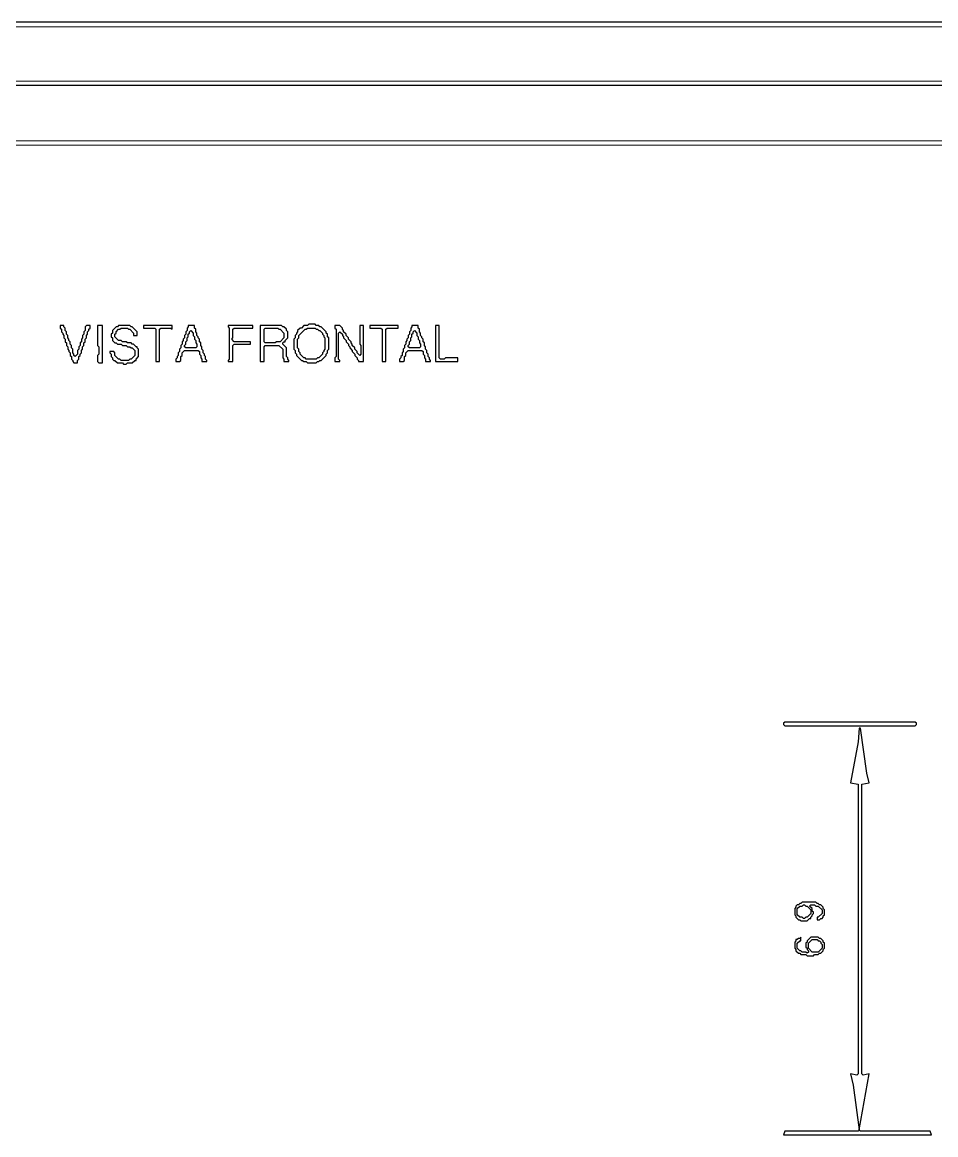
# Model space of a CAD drawing. Extents: x 17 to 323, y -435 to -5.
# Drawn here: x 168.1 to 241.7, y -94.2 to -4.7 of the extents above; entities that cross this region are included whole.
import ezdxf

# ---------------------------------------------------------------- set-up
doc = ezdxf.new("R2010")
doc.units = 0

msp = doc.modelspace()

# ---------------------------------------------------------------- linework, layer by layer
at = {"layer": 'CONTOURS'}
for p, q in [((322.7, -4.7), (17, -4.7)), ((17.3, -5), (322.5, -5.1)), ((318.1, -9.5), (21.6, -9.4)), ((21.9, -9.7), (317.8, -9.8)), ((313.3, -14.3), (26.4, -14.2)), ((26.7, -14.5), (313, -14.6)), ((171.2, -29.1), (171.2, -29.3)), ((171.5, -29.1), (171.2, -29.1)), ((171.2, -29.3), (171.3, -29.4)), ((171.3, -29.4), (171.3, -29.6)), ((171.5, -29.2), (171.5, -29.1)), ((171.6, -29.3), (171.5, -29.2)), ((171.6, -29.5), (171.6, -29.3)), ((171.7, -29.6), (171.6, -29.5)), ((173.2, -29.5), (173.1, -29.6)), ((173.3, -29.1), (173.2, -29.2)), ((173.2, -29.2), (173.2, -29.5)), ((173.6, -29.1), (173.3, -29.1)), ((173.4, -29.6), (173.5, -29.5)), ((173.5, -29.4), (173.6, -29.3)), ((173.5, -29.5), (173.5, -29.4)), ((173.6, -29.3), (173.6, -29.1)), ((174.2, -29.1), (174.2, -30.7)), ((174.6, -29.1), (174.2, -29.1)), ((174.6, -32.1), (174.6, -29.1)), ((175.7, -29.2), (175.4, -29.5)), ((175.4, -29.5), (175.4, -29.7)), ((175.8, -29.2), (175.7, -29.2)), ((175.7, -29.6), (175.9, -29.4)), ((175.9, -29.1), (175.8, -29.2)), ((176.8, -29.1), (175.9, -29.1)), ((175.9, -29.4), (176, -29.4)), ((176, -29.4), (176.1, -29.3)), ((176.1, -29.3), (176.6, -29.3)), ((176.6, -29.3), (176.7, -29.4)), ((176.7, -29.4), (176.8, -29.4)), ((176.9, -29.2), (176.8, -29.1)), ((176.8, -29.4), (177.1, -29.7)), ((177, -29.2), (176.9, -29.2)), ((177.4, -29.6), (177, -29.2)), ((177.9, -29.1), (177.9, -29.3)), ((180.2, -29.1), (177.9, -29.1)), ((177.9, -29.3), (178.8, -29.3)), ((178.8, -29.3), (178.9, -29.4)), ((178.9, -29.4), (178.9, -32)), ((179.2, -29.4), (179.3, -29.3)), ((179.2, -32), (179.2, -29.4)), ((179.3, -29.3), (180.1, -29.3)), ((180.1, -29.3), (180.2, -29.4)), ((180.2, -29.4), (180.2, -29.1)), ((181.4, -29.5), (181.3, -29.6)), ((181.5, -29.2), (181.4, -29.3)), ((181.4, -29.3), (181.4, -29.5)), ((181.5, -29.1), (181.5, -29.2)), ((182, -29.1), (181.5, -29.1)), ((181.6, -29.6), (181.7, -29.5)), ((181.7, -29.5), (181.9, -29.7)), ((182, -29.3), (182, -29.1)), ((182.1, -29.4), (182, -29.3)), ((182.1, -29.6), (182.1, -29.4)), ((186.7, -29.1), (184.7, -29.1)), ((184.7, -29.1), (184.7, -29.2)), ((184.7, -29.2), (184.8, -29.3)), ((184.8, -29.3), (184.8, -31.8)), ((185.1, -29.4), (185.2, -29.3)), ((185.1, -30.1), (185.1, -29.4)), ((185.2, -29.3), (186.7, -29.3)), ((186.7, -29.3), (186.7, -29.1)), ((187.3, -29.1), (187.3, -32)), ((189, -29.1), (187.3, -29.1)), ((187.6, -29.4), (187.7, -29.3)), ((187.6, -30.4), (187.6, -29.4)), ((187.7, -29.3), (188.7, -29.3)), ((188.7, -29.3), (188.8, -29.4)), ((188.8, -29.4), (188.9, -29.4)), ((188.9, -29.4), (189.2, -29.7)), ((189.1, -29.2), (189, -29.1)), ((189.2, -29.2), (189.1, -29.2)), ((189.4, -29.4), (189.2, -29.2)), ((189.4, -29.5), (189.4, -29.4)), ((189.5, -29.6), (189.4, -29.5)), ((190.5, -29.3), (190.3, -29.5)), ((190.3, -29.5), (190.3, -29.6)), ((190.4, -29.9), (190.9, -29.4)), ((190.6, -29.3), (190.5, -29.3)), ((190.8, -29.1), (190.6, -29.3)), ((191.1, -29.1), (190.8, -29.1)), ((190.9, -29.4), (191, -29.4)), ((191, -29.4), (191.1, -29.3)), ((191.2, -29), (191.1, -29.1)), ((191.1, -29.3), (191.7, -29.3)), ((191.7, -29), (191.2, -29)), ((191.8, -29.1), (191.7, -29)), ((191.7, -29.3), (191.8, -29.4)), ((192, -29.1), (191.8, -29.1)), ((191.8, -29.4), (191.9, -29.4)), ((191.9, -29.4), (192, -29.5)), ((192.1, -29.2), (192, -29.1)), ((192, -29.5), (192.1, -29.5)), ((192.2, -29.2), (192.1, -29.2)), ((192.1, -29.5), (192.3, -29.7)), ((192.6, -29.6), (192.2, -29.2)), ((193.3, -29.1), (193.3, -29.3)), ((193.7, -29.1), (193.3, -29.1)), ((193.3, -29.3), (193.4, -29.4)), ((193.4, -29.4), (193.4, -31.6)), ((193.9, -29.3), (193.7, -29.1)), ((193.9, -29.4), (193.9, -29.3)), ((194, -29.5), (193.9, -29.4)), ((194, -29.6), (194, -29.5)), ((195.6, -29.1), (195.3, -29.1)), ((195.3, -29.1), (195.3, -30.6)), ((195.6, -32), (195.6, -29.1)), ((196.1, -29.1), (196.1, -29.3)), ((198.4, -29.1), (196.1, -29.1)), ((196.1, -29.3), (197, -29.3)), ((197, -29.3), (197.1, -29.4)), ((197.1, -29.4), (197.1, -32)), ((197.4, -29.4), (197.5, -29.3)), ((197.4, -32), (197.4, -29.4)), ((197.5, -29.3), (198.4, -29.3)), ((198.4, -29.3), (198.4, -29.1)), ((199.4, -29.5), (199.3, -29.6)), ((199.5, -29.2), (199.4, -29.3)), ((199.4, -29.3), (199.4, -29.5)), ((199.5, -29.1), (199.5, -29.2)), ((200, -29.1), (199.5, -29.1)), ((199.6, -29.6), (199.7, -29.5)), ((199.7, -29.5), (199.9, -29.7)), ((200, -29.3), (200, -29.1)), ((200.1, -29.4), (200, -29.3)), ((200.1, -29.6), (200.1, -29.4)), ((201.4, -29.1), (201.4, -32)), ((201.7, -29.1), (201.4, -29.1)), ((201.7, -31.7), (201.7, -29.1)), ((171.3, -29.6), (171.4, -29.7)), ((171.4, -29.7), (171.4, -29.8)), ((171.4, -29.8), (171.5, -29.9)), ((171.5, -29.9), (171.5, -30.1)), ((171.5, -30.1), (171.6, -30.2)), ((171.6, -30.2), (171.6, -30.4)), ((171.6, -30.4), (171.7, -30.5)), ((171.7, -29.8), (171.7, -29.6)), ((171.8, -29.9), (171.7, -29.8)), ((171.8, -30.1), (171.8, -29.9)), ((171.9, -30.2), (171.8, -30.1)), ((171.9, -30.3), (171.9, -30.2)), ((172, -30.4), (171.9, -30.3)), ((172, -30.6), (172, -30.4)), ((172.9, -30.4), (172.8, -30.5)), ((173, -30.1), (172.9, -30.2)), ((172.9, -30.2), (172.9, -30.4)), ((173.1, -29.8), (173, -29.9)), ((173, -29.9), (173, -30.1)), ((173.1, -29.6), (173.1, -29.8)), ((173.1, -30.5), (173.2, -30.4)), ((173.2, -30.2), (173.3, -30.1)), ((173.2, -30.4), (173.2, -30.2)), ((173.3, -29.9), (173.4, -29.8)), ((173.3, -30.1), (173.3, -29.9)), ((173.4, -29.8), (173.4, -29.6)), ((175.4, -29.7), (175.3, -29.8)), ((175.3, -29.8), (175.3, -30)), ((175.3, -30), (175.4, -30.1)), ((175.4, -30.1), (175.4, -30.3)), ((175.4, -30.3), (175.6, -30.5)), ((175.6, -29.8), (175.7, -29.7)), ((175.6, -30), (175.6, -29.8)), ((175.9, -30.3), (175.6, -30)), ((175.7, -29.7), (175.7, -29.6)), ((176.1, -30.3), (175.9, -30.3)), ((176.2, -30.4), (176.1, -30.3)), ((176.5, -30.4), (176.2, -30.4)), ((176.6, -30.5), (176.5, -30.4)), ((177.1, -29.7), (177.1, -29.9)), ((177.1, -29.9), (177.4, -29.9)), ((177.4, -29.9), (177.4, -29.6)), ((181.1, -30.3), (181, -30.4)), ((181, -30.4), (181, -30.6)), ((181.2, -30.1), (181.1, -30.2)), ((181.1, -30.2), (181.1, -30.3)), ((181.3, -29.8), (181.2, -29.9)), ((181.2, -29.9), (181.2, -30.1)), ((181.3, -29.6), (181.3, -29.8)), ((181.3, -30.4), (181.4, -30.3)), ((181.3, -30.6), (181.3, -30.4)), ((181.4, -30.1), (181.5, -30)), ((181.4, -30.3), (181.4, -30.1)), ((181.5, -29.8), (181.6, -29.7)), ((181.5, -30), (181.5, -29.8)), ((181.6, -29.7), (181.6, -29.6)), ((181.9, -29.7), (181.9, -29.9)), ((181.9, -29.9), (182, -30)), ((182, -30), (182, -30.2)), ((182, -30.2), (182.1, -30.3)), ((182.2, -29.7), (182.1, -29.6)), ((182.1, -30.3), (182.1, -30.5)), ((182.2, -29.9), (182.2, -29.7)), ((182.3, -30), (182.2, -29.9)), ((182.3, -30.1), (182.3, -30)), ((182.4, -30.2), (182.3, -30.1)), ((182.4, -30.4), (182.4, -30.2)), ((182.5, -30.5), (182.4, -30.4)), ((185, -30.2), (185.1, -30.1)), ((185.2, -30.4), (185, -30.2)), ((186.5, -30.4), (185.2, -30.4)), ((186.5, -30.6), (186.5, -30.4)), ((187.7, -30.5), (187.6, -30.4)), ((188.6, -30.4), (188.5, -30.5)), ((188.9, -30.4), (188.6, -30.4)), ((189.2, -30.1), (188.9, -30.4)), ((189.1, -30.5), (189.2, -30.4)), ((189.2, -29.7), (189.2, -30.1)), ((189.2, -30.4), (189.3, -30.4)), ((189.3, -30.3), (189.5, -30.1)), ((189.3, -30.4), (189.3, -30.3)), ((189.5, -30.1), (189.5, -29.6)), ((190.1, -30.1), (190, -30.2)), ((190, -30.2), (190, -31)), ((190.2, -29.8), (190.1, -29.9)), ((190.1, -29.9), (190.1, -30.1)), ((190.3, -29.6), (190.2, -29.7)), ((190.2, -29.7), (190.2, -29.8)), ((190.3, -30.2), (190.4, -30.1)), ((190.3, -30.9), (190.3, -30.2)), ((190.4, -30.1), (190.4, -29.9)), ((192.3, -29.7), (192.3, -29.8)), ((192.3, -29.8), (192.4, -29.9)), ((192.4, -29.9), (192.4, -30)), ((192.4, -30), (192.5, -30.1)), ((192.5, -30.1), (192.5, -31)), ((192.6, -29.7), (192.6, -29.6)), ((192.7, -29.8), (192.6, -29.7)), ((192.7, -30), (192.7, -29.8)), ((192.8, -30.1), (192.7, -30)), ((192.8, -31), (192.8, -30.1)), ((193.6, -29.7), (193.7, -29.6)), ((193.6, -31.8), (193.6, -29.7)), ((193.7, -29.6), (193.9, -29.8)), ((193.9, -29.8), (193.9, -29.9)), ((193.9, -29.9), (194, -30)), ((194.2, -29.8), (194, -29.6)), ((194, -30), (194, -30.1)), ((194, -30.1), (194.2, -30.3)), ((194.2, -29.9), (194.2, -29.8)), ((194.4, -30.1), (194.2, -29.9)), ((194.2, -30.3), (194.2, -30.4)), ((194.2, -30.4), (194.4, -30.6)), ((194.4, -30.2), (194.4, -30.1)), ((194.6, -30.4), (194.4, -30.2)), ((194.6, -30.5), (194.6, -30.4)), ((199.1, -30.3), (199, -30.4)), ((199, -30.4), (199, -30.6)), ((199.2, -30.1), (199.1, -30.2)), ((199.1, -30.2), (199.1, -30.3)), ((199.3, -29.8), (199.2, -29.9)), ((199.2, -29.9), (199.2, -30.1)), ((199.3, -29.6), (199.3, -29.8)), ((199.3, -30.4), (199.4, -30.3)), ((199.3, -30.6), (199.3, -30.4)), ((199.4, -30.1), (199.5, -30)), ((199.4, -30.3), (199.4, -30.1)), ((199.5, -29.8), (199.6, -29.7)), ((199.5, -30), (199.5, -29.8)), ((199.6, -29.7), (199.6, -29.6)), ((199.9, -29.7), (199.9, -29.9)), ((199.9, -29.9), (200, -30)), ((200, -30), (200, -30.2)), ((200, -30.2), (200.1, -30.3)), ((200.2, -29.7), (200.1, -29.6)), ((200.1, -30.3), (200.1, -30.5)), ((200.2, -29.9), (200.2, -29.7)), ((200.3, -30), (200.2, -29.9)), ((200.3, -30.1), (200.3, -30)), ((200.4, -30.2), (200.3, -30.1)), ((200.4, -30.4), (200.4, -30.2)), ((200.5, -30.5), (200.4, -30.4)), ((171.7, -30.5), (171.7, -30.7)), ((171.7, -30.7), (171.8, -30.8)), ((171.8, -30.8), (171.8, -31)), ((171.8, -31), (171.9, -31.1)), ((171.9, -31.1), (171.9, -31.2)), ((171.9, -31.2), (172, -31.3)), ((172.1, -30.7), (172, -30.6)), ((172, -31.3), (172, -31.5)), ((172.1, -30.9), (172.1, -30.7)), ((172.2, -31), (172.1, -30.9)), ((172.2, -31.3), (172.2, -31)), ((172.3, -31.4), (172.2, -31.3)), ((172.7, -31), (172.6, -31.1)), ((172.6, -31.1), (172.6, -31.4)), ((172.8, -30.7), (172.7, -30.8)), ((172.7, -30.8), (172.7, -31)), ((172.8, -30.5), (172.8, -30.7)), ((172.8, -31.4), (172.9, -31.3)), ((172.9, -31.1), (173, -31)), ((172.9, -31.3), (172.9, -31.1)), ((173, -30.8), (173.1, -30.7)), ((173, -31), (173, -30.8)), ((173.1, -30.7), (173.1, -30.5)), ((174.2, -30.7), (174.3, -30.8)), ((174.3, -30.8), (174.3, -31.4)), ((175.5, -31.2), (175.2, -31.2)), ((175.2, -31.2), (175.2, -31.3)), ((175.2, -31.3), (175.3, -31.4)), ((175.6, -31.3), (175.5, -31.2)), ((175.6, -30.5), (175.7, -30.5)), ((175.6, -31.5), (175.6, -31.3)), ((175.7, -30.5), (175.8, -30.6)), ((175.8, -30.6), (176.1, -30.6)), ((176.1, -30.6), (176.2, -30.7)), ((176.2, -30.7), (176.5, -30.7)), ((176.5, -30.7), (176.6, -30.8)), ((176.9, -30.5), (176.6, -30.5)), ((176.6, -30.8), (176.8, -30.8)), ((176.8, -30.8), (176.9, -30.9)), ((177, -30.6), (176.9, -30.5)), ((176.9, -30.9), (177, -30.9)), ((177.1, -30.6), (177, -30.6)), ((177, -30.9), (177.2, -31.1)), ((177.3, -30.8), (177.1, -30.6)), ((177.2, -31.1), (177.2, -31.5)), ((177.4, -30.8), (177.3, -30.8)), ((177.4, -30.9), (177.4, -30.8)), ((177.5, -31), (177.4, -30.9)), ((177.5, -31.6), (177.5, -31)), ((180.8, -31.2), (180.7, -31.3)), ((180.7, -31.3), (180.7, -31.5)), ((180.9, -30.9), (180.8, -31)), ((180.8, -31), (180.8, -31.2)), ((181, -30.6), (180.9, -30.7)), ((180.9, -30.7), (180.9, -30.9)), ((181, -31.3), (181.2, -31.1)), ((181, -31.5), (181, -31.3)), ((181.2, -30.7), (181.3, -30.6)), ((181.2, -30.8), (181.2, -30.7)), ((181.3, -30.9), (181.2, -30.8)), ((181.2, -31.1), (182.3, -31.1)), ((182.1, -30.9), (181.3, -30.9)), ((182.1, -30.5), (182.2, -30.6)), ((182.2, -30.8), (182.1, -30.9)), ((182.2, -30.6), (182.2, -30.8)), ((182.3, -31.1), (182.4, -31.2)), ((182.4, -31.2), (182.4, -31.4)), ((182.5, -30.7), (182.5, -30.5)), ((182.6, -30.8), (182.5, -30.7)), ((182.6, -31), (182.6, -30.8)), ((182.7, -31.1), (182.6, -31)), ((182.7, -31.3), (182.7, -31.1)), ((182.8, -31.4), (182.7, -31.3)), ((185.1, -30.7), (185.2, -30.6)), ((185.1, -32), (185.1, -30.7)), ((185.2, -30.6), (186.5, -30.6)), ((187.6, -30.8), (187.7, -30.7)), ((187.6, -32), (187.6, -30.8)), ((188.5, -30.5), (187.7, -30.5)), ((187.7, -30.7), (188.8, -30.7)), ((188.8, -30.7), (189.1, -31)), ((189.1, -30.6), (189.1, -30.5)), ((189.4, -30.9), (189.1, -30.6)), ((189.1, -31), (189.1, -31.7)), ((189.4, -31.6), (189.4, -30.9)), ((190, -31), (190.1, -31.1)), ((190.1, -31.1), (190.1, -31.3)), ((190.1, -31.3), (190.2, -31.4)), ((190.4, -31), (190.3, -30.9)), ((190.4, -31.2), (190.4, -31)), ((190.5, -31.3), (190.4, -31.2)), ((190.5, -31.4), (190.5, -31.3)), ((192.4, -31.2), (192.3, -31.3)), ((192.3, -31.3), (192.3, -31.4)), ((192.5, -31), (192.4, -31.1)), ((192.4, -31.1), (192.4, -31.2)), ((192.6, -31.4), (192.7, -31.3)), ((192.7, -31.1), (192.8, -31)), ((192.7, -31.3), (192.7, -31.1)), ((194.4, -30.6), (194.4, -30.7)), ((194.4, -30.7), (194.5, -30.8)), ((194.5, -30.8), (194.5, -30.9)), ((194.5, -30.9), (194.7, -31.1)), ((194.7, -30.6), (194.6, -30.5)), ((194.7, -30.7), (194.7, -30.6)), ((194.9, -30.9), (194.7, -30.7)), ((194.7, -31.1), (194.7, -31.2)), ((194.7, -31.2), (194.9, -31.4)), ((194.9, -31), (194.9, -30.9)), ((195.1, -31.2), (194.9, -31)), ((195.1, -31.3), (195.1, -31.2)), ((195.3, -31.5), (195.1, -31.3)), ((195.3, -30.6), (195.4, -30.7)), ((195.4, -30.7), (195.4, -31.4)), ((198.8, -31.2), (198.7, -31.3)), ((198.7, -31.3), (198.7, -31.5)), ((198.9, -30.9), (198.8, -31)), ((198.8, -31), (198.8, -31.2)), ((199, -30.6), (198.9, -30.7)), ((198.9, -30.7), (198.9, -30.9)), ((199, -31.3), (199.2, -31.1)), ((199, -31.5), (199, -31.3)), ((199.2, -30.7), (199.3, -30.6)), ((199.2, -30.8), (199.2, -30.7)), ((199.3, -30.9), (199.2, -30.8)), ((199.2, -31.1), (200.3, -31.1)), ((200.1, -30.9), (199.3, -30.9)), ((200.1, -30.5), (200.2, -30.6)), ((200.2, -30.8), (200.1, -30.9)), ((200.2, -30.6), (200.2, -30.8)), ((200.3, -31.1), (200.4, -31.2)), ((200.4, -31.2), (200.4, -31.4)), ((200.5, -30.7), (200.5, -30.5)), ((200.6, -30.8), (200.5, -30.7)), ((200.6, -31), (200.6, -30.8)), ((200.7, -31.1), (200.6, -31)), ((200.7, -31.3), (200.7, -31.1)), ((200.8, -31.4), (200.7, -31.3)), ((172, -31.5), (172.1, -31.6)), ((172.1, -31.6), (172.1, -31.8)), ((172.1, -31.8), (172.2, -31.9)), ((172.2, -31.9), (172.2, -32)), ((172.2, -32), (172.3, -32.1)), ((172.3, -31.5), (172.3, -31.4)), ((172.4, -31.6), (172.3, -31.5)), ((172.3, -32.1), (172.6, -32.1)), ((172.6, -31.4), (172.4, -31.6)), ((172.6, -31.9), (172.7, -31.8)), ((172.6, -32.1), (172.6, -31.9)), ((172.7, -31.6), (172.8, -31.5)), ((172.7, -31.8), (172.7, -31.6)), ((172.8, -31.5), (172.8, -31.4)), ((174.3, -31.4), (174.2, -31.5)), ((174.2, -31.5), (174.2, -32)), ((174.2, -32), (174.3, -32.1)), ((174.3, -32.1), (174.6, -32.1)), ((175.3, -31.4), (175.3, -31.6)), ((175.3, -31.6), (175.4, -31.7)), ((175.4, -31.7), (175.4, -31.8)), ((175.4, -31.8), (175.5, -31.9)), ((175.5, -31.9), (175.6, -31.9)), ((175.9, -31.8), (175.6, -31.5)), ((175.6, -31.9), (175.8, -32.1)), ((175.8, -32.1), (176.2, -32.1)), ((176, -31.8), (175.9, -31.8)), ((176.1, -31.9), (176, -31.8)), ((176.7, -31.9), (176.1, -31.9)), ((176.2, -32.1), (176.3, -32.2)), ((176.3, -32.2), (176.5, -32.2)), ((176.5, -32.2), (176.6, -32.1)), ((176.6, -32.1), (177, -32.1)), ((176.8, -31.8), (176.7, -31.9)), ((176.9, -31.8), (176.8, -31.8)), ((177.2, -31.5), (176.9, -31.8)), ((177, -32.1), (177.2, -31.9)), ((177.2, -31.9), (177.3, -31.9)), ((177.3, -31.8), (177.5, -31.6)), ((177.3, -31.9), (177.3, -31.8)), ((178.9, -32), (179.2, -32)), ((180.6, -31.7), (180.5, -31.8)), ((180.5, -31.8), (180.5, -32)), ((180.5, -32), (180.8, -32)), ((180.7, -31.5), (180.6, -31.6)), ((180.6, -31.6), (180.6, -31.7)), ((180.8, -32), (180.9, -31.9)), ((180.9, -31.6), (181, -31.5)), ((180.9, -31.9), (180.9, -31.6)), ((182.4, -31.4), (182.5, -31.5)), ((182.5, -31.5), (182.5, -31.7)), ((182.5, -31.7), (182.6, -31.8)), ((182.6, -31.8), (182.6, -32)), ((182.6, -32), (183, -32)), ((182.8, -31.5), (182.8, -31.4)), ((182.9, -31.6), (182.8, -31.5)), ((182.9, -31.8), (182.9, -31.6)), ((183, -31.9), (182.9, -31.8)), ((183, -32), (183, -31.9)), ((184.8, -31.8), (184.7, -31.9)), ((184.7, -31.9), (184.7, -32)), ((184.7, -32), (185.1, -32)), ((187.3, -32), (187.6, -32)), ((189.1, -31.7), (189.2, -31.8)), ((189.2, -31.8), (189.2, -32)), ((189.2, -32), (189.6, -32)), ((189.5, -31.7), (189.4, -31.6)), ((189.5, -31.8), (189.5, -31.7)), ((189.6, -31.9), (189.5, -31.8)), ((189.6, -32), (189.6, -31.9)), ((190.2, -31.4), (190.2, -31.5)), ((190.2, -31.5), (190.6, -31.9)), ((190.8, -31.7), (190.5, -31.4)), ((190.6, -31.9), (190.7, -31.9)), ((190.7, -31.9), (190.8, -32)), ((190.9, -31.7), (190.8, -31.7)), ((190.8, -32), (191, -32)), ((191, -31.8), (190.9, -31.7)), ((191.8, -31.8), (191, -31.8)), ((191, -32), (191.1, -32.1)), ((191.1, -32.1), (191.8, -32.1)), ((191.9, -31.7), (191.8, -31.8)), ((191.8, -32.1), (191.9, -32)), ((192, -31.7), (191.9, -31.7)), ((191.9, -32), (192, -32)), ((192.3, -31.4), (192, -31.7)), ((192, -32), (192.1, -31.9)), ((192.1, -31.9), (192.2, -31.9)), ((192.2, -31.9), (192.6, -31.5)), ((192.6, -31.5), (192.6, -31.4)), ((193.4, -31.6), (193.3, -31.7)), ((193.3, -31.7), (193.3, -32)), ((193.3, -32), (193.7, -32)), ((193.7, -31.9), (193.6, -31.8)), ((193.7, -32), (193.7, -31.9)), ((194.9, -31.4), (194.9, -31.5)), ((194.9, -31.5), (195.1, -31.7)), ((195.1, -31.7), (195.1, -31.8)), ((195.1, -31.8), (195.2, -31.9)), ((195.2, -31.9), (195.2, -32)), ((195.2, -32), (195.6, -32)), ((195.4, -31.4), (195.3, -31.5)), ((197.1, -32), (197.4, -32)), ((198.6, -31.7), (198.5, -31.8)), ((198.5, -31.8), (198.5, -32)), ((198.5, -32), (198.8, -32)), ((198.7, -31.5), (198.6, -31.6)), ((198.6, -31.6), (198.6, -31.7)), ((198.8, -32), (198.9, -31.9)), ((198.9, -31.6), (199, -31.5)), ((198.9, -31.9), (198.9, -31.6)), ((200.4, -31.4), (200.5, -31.5)), ((200.5, -31.5), (200.5, -31.7)), ((200.5, -31.7), (200.6, -31.8)), ((200.6, -31.8), (200.6, -32)), ((200.6, -32), (201, -32)), ((200.8, -31.6), (200.8, -31.4)), ((200.9, -31.7), (200.8, -31.6)), ((200.9, -31.8), (200.9, -31.7)), ((201, -31.9), (200.9, -31.8)), ((201, -32), (201, -31.9)), ((201.4, -32), (203.2, -32)), ((201.8, -31.8), (201.7, -31.7)), ((202.1, -31.8), (201.8, -31.8)), ((202.2, -31.7), (202.1, -31.8)), ((203.2, -31.7), (202.2, -31.7)), ((203.2, -32), (203.2, -31.7)), ((229.5, -61), (229.4, -61.1)), ((229.4, -61.1), (229.4, -61.2)), ((229.4, -61.2), (229.5, -61.3)), ((240, -61), (229.5, -61)), ((229.5, -61.3), (240, -61.3)), ((235.5, -61.5), (235.4, -62.6)), ((235.6, -61.5), (235.5, -61.5)), ((236.1, -65.1), (235.6, -61.5)), ((240.1, -61.1), (240, -61)), ((240, -61.3), (240.1, -61.2)), ((240.1, -61.2), (240.1, -61.1)), ((235.4, -62.6), (234.8, -65.9)), ((236.3, -65.9), (236.1, -65.1)), ((234.8, -65.9), (235.4, -66)), ((235.4, -66), (235.4, -89.3)), ((235.7, -66), (236.3, -65.9)), ((235.7, -89.3), (235.7, -66)), ((230.4, -75.9), (230.3, -76)), ((230.3, -76), (230.3, -76.5)), ((230.5, -75.7), (230.4, -75.8)), ((230.4, -75.8), (230.4, -75.9)), ((230.6, -75.7), (230.5, -75.7)), ((230.5, -76), (230.7, -75.8)), ((230.5, -76.5), (230.5, -76)), ((230.7, -75.6), (230.6, -75.7)), ((230.8, -75.6), (230.7, -75.6)), ((230.7, -75.8), (230.9, -75.8)), ((230.9, -75.5), (230.8, -75.6)), ((232, -75.5), (230.9, -75.5)), ((230.9, -75.8), (231, -75.7)), ((231, -75.7), (231.1, -75.7)), ((231.1, -75.7), (231.2, -75.8)), ((231.2, -75.8), (231.3, -75.8)), ((231.3, -75.8), (231.6, -76.1)), ((231.5, -75.8), (231.6, -75.7)), ((231.7, -76), (231.5, -75.8)), ((231.6, -75.7), (231.9, -75.7)), ((231.7, -76.2), (231.7, -76)), ((231.9, -75.7), (232, -75.8)), ((232.1, -75.6), (232, -75.5)), ((232, -75.8), (232.2, -75.8)), ((232.2, -75.6), (232.1, -75.6)), ((232.3, -75.7), (232.2, -75.6)), ((232.2, -75.8), (232.5, -76.1)), ((232.4, -75.7), (232.3, -75.7)), ((232.6, -75.9), (232.4, -75.7)), ((232.6, -76), (232.6, -75.9)), ((232.7, -76.1), (232.6, -76)), ((230.3, -76.5), (230.4, -76.6)), ((230.4, -76.6), (230.4, -76.7)), ((230.4, -76.7), (230.6, -76.9)), ((230.7, -76.7), (230.5, -76.5)), ((230.6, -76.9), (230.7, -76.9)), ((230.9, -76.7), (230.7, -76.7)), ((230.7, -76.9), (230.8, -77)), ((231, -76.8), (230.9, -76.7)), ((231.1, -76.8), (231, -76.8)), ((231.2, -76.7), (231.1, -76.8)), ((231.3, -76.7), (231.2, -76.7)), ((231.6, -76.4), (231.3, -76.7)), ((231.3, -77), (231.5, -76.8)), ((231.5, -76.8), (231.6, -76.8)), ((231.6, -76.1), (231.6, -76.4)), ((231.6, -76.7), (231.7, -76.6)), ((231.6, -76.8), (231.6, -76.7)), ((231.8, -76.3), (231.7, -76.2)), ((231.7, -76.5), (231.8, -76.4)), ((231.7, -76.6), (231.7, -76.5)), ((231.8, -76.4), (231.8, -76.3)), ((232.2, -76.7), (232.1, -76.7)), ((232.1, -76.7), (232.1, -76.9)), ((232.1, -76.9), (232.3, -76.9)), ((232.5, -76.4), (232.2, -76.7)), ((232.3, -76.9), (232.4, -76.8)), ((232.4, -76.8), (232.5, -76.8)), ((232.5, -76.1), (232.5, -76.4)), ((232.5, -76.8), (232.6, -76.7)), ((232.6, -76.6), (232.7, -76.5)), ((232.6, -76.7), (232.6, -76.6)), ((232.7, -76.5), (232.7, -76.1)), ((230.8, -77), (231.3, -77)), ((230.4, -78.6), (230.3, -78.7)), ((230.3, -78.7), (230.3, -79.2)), ((230.5, -78.5), (230.4, -78.5)), ((230.4, -78.5), (230.4, -78.6)), ((230.6, -78.4), (230.5, -78.5)), ((230.5, -78.8), (230.7, -78.6)), ((230.7, -78.4), (230.6, -78.4)), ((230.8, -78.3), (230.7, -78.4)), ((230.7, -78.6), (230.8, -78.6)), ((230.8, -78.6), (230.8, -78.3)), ((231.3, -78.7), (231.2, -78.8)), ((231.6, -78.3), (231.3, -78.6)), ((231.3, -78.6), (231.3, -78.7)), ((231.4, -78.8), (231.7, -78.5)), ((232.2, -78.3), (231.6, -78.3)), ((231.7, -78.5), (232.1, -78.5)), ((232.1, -78.5), (232.2, -78.6)), ((232.3, -78.4), (232.2, -78.3)), ((232.2, -78.6), (232.3, -78.6)), ((232.4, -78.4), (232.3, -78.4)), ((232.3, -78.6), (232.4, -78.7)), ((232.6, -78.6), (232.4, -78.4)), ((232.4, -78.7), (232.4, -78.8)), ((232.6, -78.7), (232.6, -78.6)), ((232.7, -78.8), (232.6, -78.7)), ((230.3, -79.2), (230.4, -79.3)), ((230.4, -79.3), (230.4, -79.4)), ((230.4, -79.4), (230.6, -79.6)), ((230.5, -79.2), (230.5, -78.8)), ((230.7, -79.4), (230.5, -79.2)), ((230.6, -79.6), (230.7, -79.6)), ((230.8, -79.4), (230.7, -79.4)), ((230.7, -79.6), (230.8, -79.7)), ((230.9, -79.5), (230.8, -79.4)), ((231.2, -79.5), (230.9, -79.5)), ((231.2, -78.8), (231.2, -79.1)), ((231.2, -79.1), (231.3, -79.2)), ((231.3, -79.6), (231.2, -79.5)), ((231.3, -79.2), (231.3, -79.3)), ((231.3, -79.3), (231.4, -79.4)), ((231.4, -79.5), (231.3, -79.6)), ((231.4, -79.2), (231.4, -78.8)), ((231.7, -79.5), (231.4, -79.2)), ((231.4, -79.4), (231.4, -79.5)), ((232.2, -79.5), (231.7, -79.5)), ((232.5, -79.2), (232.2, -79.5)), ((232.2, -79.7), (232.3, -79.6)), ((232.3, -79.6), (232.4, -79.6)), ((232.4, -78.8), (232.5, -78.9)), ((232.4, -79.6), (232.6, -79.4)), ((232.5, -78.9), (232.5, -79.2)), ((232.6, -79.3), (232.7, -79.2)), ((232.6, -79.4), (232.6, -79.3)), ((232.7, -79.2), (232.7, -78.8)), ((230.8, -79.7), (231.2, -79.7)), ((231.2, -79.7), (231.3, -79.8)), ((231.3, -79.8), (231.8, -79.8)), ((231.8, -79.8), (231.9, -79.7)), ((231.9, -79.7), (232.2, -79.7)), ((235.3, -89.4), (234.8, -89.3)), ((234.8, -89.3), (235, -90.2)), ((235.4, -89.3), (235.3, -89.4)), ((235.5, -93.8), (236.3, -89.3)), ((235.8, -89.4), (235.7, -89.3)), ((236.3, -89.3), (235.8, -89.4)), ((235, -90.2), (235.5, -93.8)), ((229.5, -93.9), (229.4, -94.2)), ((235.4, -93.9), (229.5, -93.9)), ((235.5, -93.8), (235.4, -93.9)), ((235.6, -93.9), (235.5, -93.8)), ((241.2, -93.9), (235.6, -93.9)), ((241.3, -94.2), (241.2, -93.9)), ((229.4, -94.2), (241.3, -94.2))]:
    msp.add_line(p, q, dxfattribs=at)

doc.saveas('drawing.dxf')
